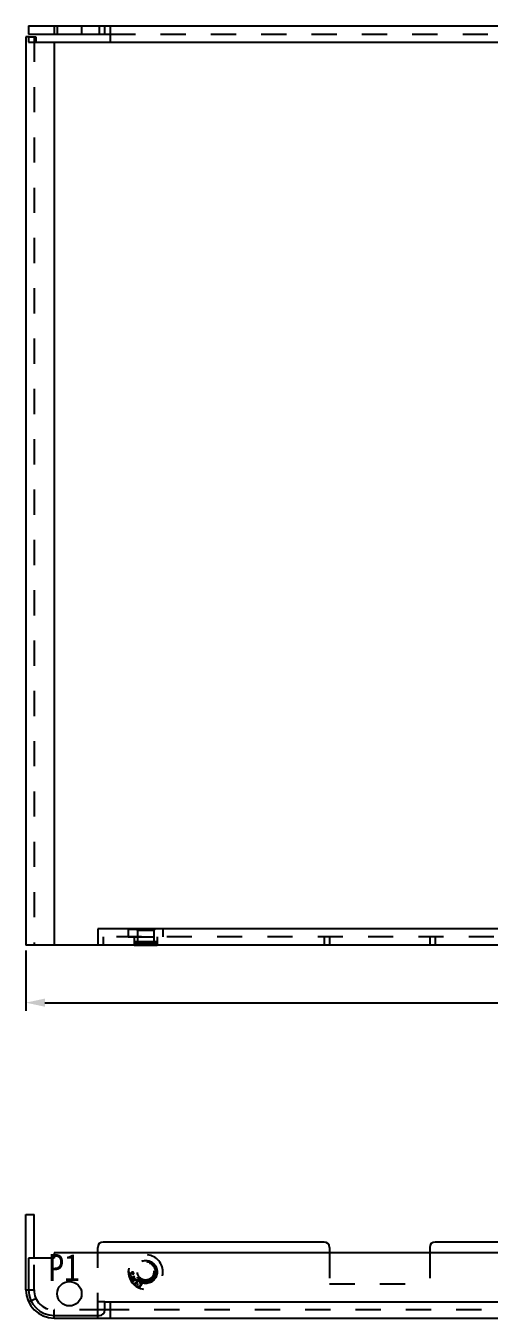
# Model space of a CAD drawing. Header units: millimetres. Extents: x -177 to 18421, y -5017 to 3255.
# Drawn here: x 5673.1 to 5758.2, y 1353.6 to 1591.2 of the extents above; entities that cross this region are included whole.
import ezdxf

# ---------------------------------------------------------------- set-up
doc = ezdxf.new("R2010")
doc.units = ezdxf.units.MM
doc.header["$LTSCALE"] = 46.255
doc.header["$PDMODE"] = 3
doc.header["$PDSIZE"] = 8
doc.linetypes.add('HIDDEN', pattern=[0.2, 0.1, -0.1])
doc.layers.get('0').update_dxf_attribs({"linetype": 'CONTINUOUS'})
doc.layers.get('Defpoints').update_dxf_attribs({"linetype": 'CONTINUOUS'})
doc.layers.add('02___PRT_ALL_AXES', color=7, linetype='CONTINUOUS')
doc.layers.add('DEFAULT_2', color=8, linetype='HIDDEN')
doc.styles.get("Standard").update_dxf_attribs({"font": 'txt', "width": 0.85})
doc.dimstyles.new('DIMSTYLE_1', dxfattribs={"dimtxt": 3.5, "dimasz": 3.5, "dimexe": 1.5, "dimexo": 1, "dimgap": 0.875, "dimtad": 1, "dimdsep": 46, "dimtxsty": 'Standard', "dimblk": '_FILLED', "dimcen": 0.09, "dimadec": 0, "dimazin": 0, "dimtp": 0.01, "dimtm": 0.01, "dimtfac": 1, "dimtofl": 0, "dimtmove": 0, "dimatfit": 3, "dimldrblk": '_FILLED', "dimfxl": 0, "dimtolj": 1, "dimarcsym": 0})

# ---------------------------------------------------------------- blocks, each defined once
blk = doc.blocks.new('_FILLED')
at = {"color": 0, "linetype": 'ByBlock'}
blk.add_solid([(0, 0), (-1, 0.214), (-1, -0.214)], dxfattribs=at)
blk = doc.blocks.new('*D99')
at = {"color": 0, "linetype": 'Continuous', "lineweight": -2, "transparency": 16777216}
for p, q in [((5673.11, 1421.18), (5673.11, 1410.09)), ((6133.11, 1421.18), (6133.11, 1410.09)), ((5676.61, 1411.59), (6129.61, 1411.59))]:
    blk.add_line(p, q, dxfattribs=at)
at = {"layer": 'Defpoints', "color": 0, "linetype": 'Continuous', "transparency": 16777216}
for p in [(5673.11, 1422.18), (6133.11, 1422.18), (6133.11, 1411.59)]:
    blk.add_point(p, dxfattribs=at)
at = {"color": 0, "linetype": 'Continuous', "lineweight": -2, "transparency": 16777216, "xscale": 3.5, "yscale": 3.5, "zscale": 3.5, "rotation": 180}
blk.add_blockref('_FILLED', (5673.11, 1411.59), dxfattribs=at)
at = {"color": 0, "linetype": 'Continuous', "lineweight": -2, "transparency": 16777216, "xscale": 3.5, "yscale": 3.5, "zscale": 3.5}
blk.add_blockref('_FILLED', (6133.11, 1411.59), dxfattribs=at)
at = {"color": 0, "linetype": 'Continuous', "transparency": 16777216, "insert": (5903.11, 1415.96), "char_height": 3.5, "width": 17, "attachment_point": 2}
blk.add_mtext('\\A1;*460', dxfattribs=at)

msp = doc.modelspace()

# ---------------------------------------------------------------- linework, layer by layer
at = {"color": 7, "linetype": 'Continuous'}
for p, q in [((5673.608, 1591.181), (5673.608, 1589.681)), ((5673.608, 1589.681), (5688.608, 1589.681)), ((5678.308, 1591.181), (5678.308, 1589.681)), ((5686.608, 1589.681), (5686.608, 1591.181)), ((5687.608, 1589.681), (5687.608, 1591.181)), ((5673.597, 1589.181), (5674.956, 1589.181)), ((5674.956, 1589.181), (5674.956, 1588.181)), ((5673.108, 1372.622), (5674.608, 1372.622)), ((5674.608, 1364.588), (5674.608, 1372.622)), ((5686.308, 1365.588), (5686.308, 1366.588)), ((5727.908, 1367.588), (5687.308, 1367.588)), ((5728.908, 1366.588), (5728.908, 1365.588)), ((5747.308, 1366.588), (5747.308, 1365.588)), ((6057.908, 1367.588), (5748.308, 1367.588)), ((5673.108, 1358.788), (5673.608, 1358.788)), ((5673.597, 1356.588), (5674.1, 1356.823)), ((5688.608, 1355.088), (5687.608, 1355.088)), ((5678.308, 1353.588), (5678.308, 1354.088))]:
    msp.add_line(p, q, dxfattribs=at)
at = {"color": 3, "linetype": 'Continuous'}
for p, q in [((5673.608, 1591.181), (6132.608, 1591.181)), ((5688.608, 1591.181), (5688.608, 1588.181)), ((5673.108, 1589.181), (5673.108, 1422.181)), ((5673.597, 1589.181), (5673.108, 1589.181)), ((5673.597, 1589.181), (5673.597, 1588.181)), ((5673.597, 1588.181), (6132.62, 1588.181)), ((5678.308, 1588.181), (5678.308, 1422.181)), ((5686.308, 1425.181), (5686.308, 1422.181)), ((6119.908, 1425.181), (5686.308, 1425.181)), ((6133.108, 1422.181), (5673.108, 1422.181)), ((5673.108, 1358.788), (5673.108, 1372.622)), ((5673.608, 1364.588), (5673.608, 1358.788)), ((5678.308, 1364.588), (5673.608, 1364.588)), ((5678.308, 1365.588), (5678.308, 1364.588)), ((6127.908, 1365.588), (5678.308, 1365.588)), ((5687.608, 1355.088), (5687.608, 1356.588)), ((5687.608, 1356.588), (6118.608, 1356.588)), ((5688.608, 1356.588), (5688.608, 1353.588)), ((5678.308, 1354.088), (5686.608, 1354.088)), ((5678.308, 1353.588), (6127.908, 1353.588))]:
    msp.add_line(p, q, dxfattribs=at)
at = {"color": 7, "linetype": 'Continuous'}
for centre, start, end in [((5687.308, 1366.588), 90, 180), ((5727.908, 1366.588), 0, 90), ((5748.308, 1366.588), 90, 180)]:
    msp.add_arc(centre, 1, start, end, dxfattribs=at)
at = {"color": 3, "linetype": 'Continuous'}
for centre, radius, start, end in [((5678.308, 1358.788), 5.2, 180, 270), ((5678.308, 1358.788), 4.7, 180, 270), ((5686.608, 1355.088), 1, 270, 0)]:
    msp.add_arc(centre, radius, start, end, dxfattribs=at)
at = {"layer": '02___PRT_ALL_AXES', "color": 8, "linetype": 'HIDDEN'}
for p, q in [((5678.858, 1591.181), (5678.858, 1589.681)), ((5678.858, 1591.181), (5683.358, 1591.181)), ((5678.858, 1589.681), (5683.358, 1589.681)), ((5683.358, 1591.181), (5683.358, 1589.681)), ((5691.933, 1425.181), (5691.933, 1423.681)), ((5691.933, 1423.681), (5698.283, 1423.681)), ((5692.998, 1423.681), (5692.998, 1422.831)), ((5693.008, 1423.681), (5693.008, 1422.181)), ((5693.608, 1424.881), (5693.608, 1422.311)), ((5696.608, 1424.881), (5696.608, 1422.311)), ((5697.208, 1423.681), (5697.208, 1422.181)), ((5697.218, 1423.681), (5697.218, 1422.831)), ((5698.283, 1425.181), (5698.283, 1423.681)), ((5693.198, 1422.831), (5692.998, 1422.441)), ((5692.998, 1422.831), (5697.218, 1422.831)), ((5692.998, 1422.441), (5692.998, 1422.311)), ((5692.998, 1422.441), (5697.218, 1422.441)), ((5692.998, 1422.311), (5697.218, 1422.311)), ((5693.008, 1422.181), (5697.208, 1422.181)), ((5697.018, 1422.831), (5697.218, 1422.441)), ((5697.218, 1422.441), (5697.218, 1422.311))]:
    msp.add_line(p, q, dxfattribs=at)
for radius in [2.11, 2.1, 1.91]:
    msp.add_circle((5695.108, 1362.088), radius, dxfattribs=at)
at = {"layer": '02___PRT_ALL_AXES', "color": 3, "linetype": 'Continuous'}
msp.add_circle((5681.108, 1358.088), 2.25, dxfattribs=at)
at = {"layer": '02___PRT_ALL_AXES', "color": 8, "linetype": 'HIDDEN'}
msp.add_arc((5695.108, 1362.088), 3.175, 0, 180, dxfattribs=at)
at = {"layer": 'DEFAULT_2', "color": 8, "linetype": 'HIDDEN'}
for p, q in [((5688.608, 1589.681), (6117.608, 1589.681)), ((5674.608, 1589.181), (5674.608, 1422.181)), ((6119.908, 1423.681), (5686.308, 1423.681)), ((5687.308, 1423.681), (5687.308, 1422.181)), ((5691.946, 1425.181), (5691.946, 1425.131)), ((5691.946, 1425.131), (5694.441, 1425.131)), ((5691.956, 1425.181), (5691.956, 1425.131)), ((5691.96, 1425.181), (5691.96, 1425.131)), ((5691.984, 1425.181), (5691.984, 1425.131)), ((5692.017, 1425.181), (5692.017, 1425.131)), ((5692.031, 1425.181), (5692.031, 1425.131)), ((5692.072, 1425.181), (5692.072, 1425.131)), ((5692.083, 1425.181), (5692.083, 1425.131)), ((5692.088, 1425.181), (5692.088, 1425.131)), ((5692.109, 1425.181), (5692.109, 1425.131)), ((5692.119, 1425.181), (5692.119, 1425.131)), ((5692.121, 1425.181), (5692.121, 1425.131)), ((5692.148, 1425.181), (5692.148, 1425.131)), ((5692.156, 1425.181), (5692.156, 1425.131)), ((5692.202, 1425.181), (5692.202, 1425.131)), ((5692.209, 1425.181), (5692.209, 1425.131)), ((5692.21, 1425.181), (5692.21, 1425.131)), ((5692.22, 1425.181), (5692.22, 1425.131)), ((5692.222, 1425.181), (5692.222, 1425.131)), ((5692.252, 1425.181), (5692.252, 1425.131)), ((5692.285, 1425.181), (5692.285, 1425.131)), ((5692.314, 1425.181), (5692.314, 1425.131)), ((5692.333, 1425.181), (5692.333, 1425.131)), ((5692.346, 1425.181), (5692.346, 1425.131)), ((5692.383, 1425.181), (5692.383, 1425.131)), ((5692.384, 1425.181), (5692.384, 1425.131)), ((5692.392, 1425.181), (5692.392, 1425.131)), ((5692.396, 1425.181), (5692.396, 1425.131)), ((5692.397, 1425.181), (5692.397, 1425.131)), ((5692.4, 1425.181), (5692.4, 1425.131)), ((5692.408, 1425.181), (5692.408, 1425.131)), ((5692.445, 1425.181), (5692.445, 1425.131)), ((5692.45, 1425.181), (5692.45, 1425.131)), ((5692.456, 1425.181), (5692.456, 1425.131)), ((5692.476, 1425.181), (5692.476, 1425.131)), ((5692.477, 1425.181), (5692.477, 1425.131)), ((5692.497, 1425.181), (5692.497, 1425.131)), ((5692.513, 1425.181), (5692.513, 1425.131)), ((5692.519, 1425.181), (5692.519, 1425.131)), ((5692.52, 1425.181), (5692.52, 1425.131)), ((5692.524, 1425.181), (5692.524, 1425.131)), ((5692.527, 1425.181), (5692.527, 1425.131)), ((5692.536, 1425.181), (5692.536, 1425.131)), ((5692.556, 1425.181), (5692.556, 1425.131)), ((5692.575, 1425.181), (5692.575, 1425.131)), ((5692.608, 1425.181), (5692.608, 1425.131)), ((5692.637, 1425.181), (5692.637, 1425.131)), ((5692.679, 1425.181), (5692.679, 1425.131)), ((5692.692, 1425.181), (5692.692, 1425.131)), ((5692.726, 1425.181), (5692.726, 1425.131)), ((5692.734, 1425.181), (5692.734, 1425.131)), ((5692.744, 1425.181), (5692.744, 1425.131)), ((5692.767, 1425.181), (5692.767, 1425.131)), ((5692.778, 1425.181), (5692.778, 1425.131)), ((5692.79, 1425.181), (5692.79, 1425.131)), ((5692.796, 1425.181), (5692.796, 1425.131)), ((5692.806, 1425.181), (5692.806, 1425.131)), ((5692.815, 1425.181), (5692.815, 1425.131)), ((5692.823, 1425.181), (5692.823, 1425.131)), ((5692.855, 1425.181), (5692.855, 1425.131)), ((5692.858, 1425.181), (5692.858, 1425.131)), ((5692.862, 1425.181), (5692.862, 1425.131)), ((5692.868, 1425.181), (5692.868, 1425.131)), ((5692.876, 1425.181), (5692.876, 1425.131)), ((5692.883, 1425.181), (5692.883, 1425.131)), ((5692.916, 1425.181), (5692.916, 1425.131)), ((5692.918, 1425.181), (5692.918, 1425.131)), ((5692.927, 1425.181), (5692.927, 1425.131)), ((5692.932, 1425.181), (5692.932, 1425.131)), ((5692.934, 1425.181), (5692.934, 1425.131)), ((5692.936, 1425.181), (5692.936, 1425.131)), ((5692.942, 1425.181), (5692.942, 1425.131)), ((5692.943, 1425.181), (5692.943, 1425.131)), ((5692.949, 1425.181), (5692.949, 1425.131)), ((5692.957, 1425.181), (5692.957, 1425.131)), ((5692.964, 1425.181), (5692.964, 1425.131)), ((5692.966, 1425.181), (5692.966, 1425.131)), ((5693.007, 1425.181), (5693.007, 1425.131)), ((5693.021, 1425.181), (5693.021, 1425.131)), ((5693.073, 1425.181), (5693.073, 1425.131)), ((5693.074, 1425.181), (5693.074, 1425.131)), ((5693.08, 1425.181), (5693.08, 1425.131)), ((5693.113, 1425.181), (5693.113, 1425.131)), ((5693.129, 1425.181), (5693.129, 1425.131)), ((5693.13, 1425.181), (5693.13, 1425.131)), ((5693.152, 1425.181), (5693.152, 1425.131)), ((5693.161, 1425.181), (5693.161, 1425.131)), ((5693.191, 1425.181), (5693.191, 1425.131)), ((5693.199, 1425.181), (5693.199, 1425.131)), ((5693.225, 1425.181), (5693.225, 1425.131)), ((5693.244, 1425.181), (5693.244, 1425.131)), ((5693.258, 1425.181), (5693.258, 1425.131)), ((5693.261, 1425.181), (5693.261, 1425.131)), ((5693.283, 1425.181), (5693.283, 1425.131)), ((5693.294, 1425.181), (5693.294, 1425.131)), ((5693.298, 1425.181), (5693.298, 1425.131)), ((5693.3, 1425.181), (5693.3, 1425.131)), ((5693.303, 1425.181), (5693.303, 1425.131)), ((5693.608, 1424.881), (5693.308, 1425.181)), ((5693.318, 1425.181), (5693.318, 1425.131)), ((5693.319, 1425.181), (5693.319, 1425.131)), ((5693.339, 1425.181), (5693.339, 1425.131)), ((5693.353, 1425.181), (5693.353, 1425.131)), ((5693.362, 1425.181), (5693.362, 1425.131)), ((5693.363, 1425.181), (5693.363, 1425.131)), ((5693.374, 1425.181), (5693.374, 1425.131)), ((5693.379, 1425.181), (5693.379, 1425.131)), ((5693.401, 1425.181), (5693.401, 1425.131)), ((5693.403, 1425.181), (5693.403, 1425.131)), ((5693.443, 1425.181), (5693.443, 1425.131)), ((5693.451, 1425.181), (5693.451, 1425.131)), ((5693.457, 1425.181), (5693.457, 1425.131)), ((5693.458, 1425.181), (5693.458, 1425.131)), ((5693.505, 1425.181), (5693.505, 1425.131)), ((5693.518, 1425.181), (5693.518, 1425.131)), ((5693.521, 1425.181), (5693.521, 1425.131)), ((5693.522, 1425.181), (5693.522, 1425.131)), ((5693.527, 1425.181), (5693.527, 1425.131)), ((5693.554, 1425.181), (5693.554, 1425.131)), ((5693.557, 1425.181), (5693.557, 1425.131)), ((5693.573, 1425.181), (5693.573, 1425.131)), ((5693.578, 1425.181), (5693.578, 1425.131)), ((5693.583, 1425.181), (5693.583, 1425.131)), ((5693.585, 1425.181), (5693.585, 1425.131)), ((5693.6, 1425.181), (5693.6, 1425.131)), ((5693.602, 1425.181), (5693.602, 1425.131)), ((5693.608, 1424.881), (5693.608, 1422.311)), ((5696.608, 1424.881), (5693.608, 1424.881)), ((5693.618, 1425.181), (5693.618, 1425.131)), ((5693.652, 1425.181), (5693.652, 1425.131)), ((5693.667, 1425.181), (5693.667, 1425.131)), ((5693.67, 1425.181), (5693.67, 1425.131)), ((5693.674, 1425.181), (5693.674, 1425.131)), ((5693.721, 1425.181), (5693.721, 1425.131)), ((5693.726, 1425.181), (5693.726, 1425.131)), ((5693.758, 1425.181), (5693.758, 1425.131)), ((5693.851, 1425.181), (5693.851, 1425.131)), ((5694.015, 1425.181), (5694.015, 1425.131)), ((5694.058, 1425.181), (5694.058, 1425.131)), ((5694.073, 1425.181), (5694.073, 1425.131)), ((5694.12, 1425.181), (5694.12, 1425.131)), ((5694.136, 1425.181), (5694.136, 1425.131)), ((5694.139, 1425.181), (5694.139, 1425.131)), ((5694.171, 1425.181), (5694.171, 1425.131)), ((5694.176, 1425.181), (5694.176, 1425.131)), ((5694.199, 1425.181), (5694.199, 1425.131)), ((5694.237, 1425.181), (5694.237, 1425.131)), ((5694.281, 1425.181), (5694.281, 1425.131)), ((5694.283, 1425.181), (5694.283, 1425.131)), ((5694.288, 1425.181), (5694.288, 1425.131)), ((5694.315, 1425.181), (5694.315, 1425.131)), ((5694.333, 1425.181), (5694.333, 1425.131)), ((5694.334, 1425.181), (5694.334, 1425.131)), ((5694.336, 1425.181), (5694.336, 1425.131)), ((5694.352, 1425.181), (5694.352, 1425.131)), ((5694.352, 1425.181), (5694.352, 1425.131)), ((5694.362, 1425.181), (5694.362, 1425.131)), ((5694.396, 1425.181), (5694.396, 1425.131)), ((5694.405, 1425.181), (5694.405, 1425.131)), ((5694.421, 1425.181), (5694.421, 1425.131)), ((5694.426, 1425.181), (5694.426, 1425.131)), ((5694.441, 1425.181), (5694.441, 1425.131)), ((5696.608, 1424.881), (5696.908, 1425.181)), ((5696.608, 1424.881), (5696.608, 1422.311)), ((5727.908, 1423.681), (5727.908, 1422.181)), ((5728.908, 1423.681), (5728.908, 1422.181)), ((5747.308, 1423.681), (5747.308, 1422.181)), ((5748.308, 1423.681), (5748.308, 1422.181)), ((5674.608, 1358.788), (5674.608, 1364.588)), ((5686.308, 1353.588), (5686.308, 1365.588)), ((5728.908, 1365.588), (5728.908, 1359.888)), ((5747.308, 1365.588), (5747.308, 1359.888)), ((5691.96, 1361.871), (5691.946, 1361.809)), ((5691.956, 1361.707), (5691.984, 1361.648)), ((5692.017, 1361.94), (5691.96, 1361.871)), ((5691.984, 1361.648), (5692.031, 1361.603)), ((5692.119, 1361.989), (5692.017, 1361.94)), ((5692.031, 1361.603), (5692.121, 1361.562)), ((5692.072, 1361.821), (5692.088, 1361.873)), ((5692.083, 1361.721), (5692.072, 1361.821)), ((5692.109, 1361.674), (5692.083, 1361.721)), ((5692.088, 1361.873), (5692.148, 1361.917)), ((5692.156, 1361.641), (5692.109, 1361.674)), ((5692.202, 1362.01), (5692.119, 1361.989)), ((5692.121, 1361.562), (5692.209, 1361.546)), ((5692.148, 1361.917), (5692.21, 1361.936)), ((5692.222, 1361.623), (5692.156, 1361.641)), ((5692.21, 1361.936), (5692.202, 1362.01)), ((5692.209, 1361.546), (5692.314, 1361.557)), ((5692.285, 1361.63), (5692.222, 1361.623)), ((5692.346, 1361.661), (5692.285, 1361.63)), ((5692.314, 1361.557), (5692.396, 1361.591)), ((5692.384, 1361.703), (5692.346, 1361.661)), ((5692.4, 1361.755), (5692.384, 1361.703)), ((5692.408, 1361.882), (5692.392, 1361.83)), ((5692.392, 1361.83), (5692.4, 1361.755)), ((5692.396, 1361.591), (5692.476, 1361.65)), ((5692.445, 1361.936), (5692.408, 1361.882)), ((5692.524, 1361.995), (5692.445, 1361.936)), ((5692.476, 1361.65), (5692.513, 1361.704)), ((5692.513, 1361.704), (5692.527, 1361.769)), ((5692.519, 1361.843), (5692.536, 1361.883)), ((5692.527, 1361.769), (5692.519, 1361.843)), ((5692.608, 1362.016), (5692.524, 1361.995)), ((5692.536, 1361.883), (5692.575, 1361.924)), ((5692.575, 1361.924), (5692.637, 1361.944)), ((5692.692, 1362.025), (5692.608, 1362.016)), ((5692.637, 1361.944), (5692.679, 1361.948)), ((5692.679, 1361.948), (5692.744, 1361.943)), ((5692.778, 1362.022), (5692.692, 1362.025)), ((5692.767, 1361.731), (5692.726, 1361.714)), ((5692.726, 1361.714), (5692.734, 1361.64)), ((5692.734, 1361.64), (5692.796, 1361.659)), ((5692.744, 1361.943), (5692.79, 1361.91)), ((5692.806, 1361.761), (5692.767, 1361.731)), ((5692.868, 1361.981), (5692.778, 1362.022)), ((5692.79, 1361.91), (5692.815, 1361.875)), ((5692.796, 1361.659), (5692.876, 1361.705)), ((5692.823, 1361.8), (5692.806, 1361.761)), ((5692.815, 1361.875), (5692.823, 1361.8)), ((5692.916, 1361.936), (5692.868, 1361.981)), ((5692.876, 1361.705), (5692.934, 1361.762)), ((5692.942, 1361.888), (5692.916, 1361.936)), ((5692.934, 1361.762), (5692.949, 1361.826)), ((5692.949, 1361.826), (5692.942, 1361.888)), ((5693.074, 1361.262), (5692.22, 1360.769)), ((5692.252, 1360.701), (5692.927, 1361.09)), ((5692.927, 1361.09), (5692.333, 1360.546)), ((5692.383, 1360.459), (5693.152, 1360.7)), ((5692.497, 1361.351), (5692.397, 1361.315)), ((5692.397, 1361.315), (5692.456, 1361.151)), ((5692.45, 1360.555), (5693.13, 1361.164)), ((5693.318, 1360.839), (5692.45, 1360.555)), ((5692.456, 1361.151), (5692.556, 1361.186)), ((5693.152, 1360.7), (5692.477, 1360.311)), ((5692.556, 1361.186), (5692.497, 1361.351)), ((5692.52, 1360.249), (5693.374, 1360.742)), ((5692.858, 1359.994), (5692.855, 1359.937)), ((5692.855, 1359.937), (5692.862, 1359.872)), ((5692.883, 1360.057), (5692.858, 1359.994)), ((5692.862, 1359.872), (5692.883, 1359.823)), ((5692.918, 1360.112), (5692.883, 1360.057)), ((5692.964, 1360.069), (5692.918, 1360.112)), ((5692.932, 1359.982), (5692.943, 1360.03)), ((5692.936, 1359.949), (5692.932, 1359.982)), ((5692.966, 1359.891), (5692.936, 1359.949)), ((5692.943, 1360.03), (5692.964, 1360.069)), ((5692.957, 1359.753), (5693.007, 1359.734)), ((5693.021, 1359.839), (5692.966, 1359.891)), ((5693.007, 1359.734), (5693.073, 1359.731)), ((5693.08, 1359.811), (5693.021, 1359.839)), ((5693.073, 1359.731), (5693.129, 1359.736)), ((5693.13, 1361.164), (5693.074, 1361.262)), ((5693.113, 1359.809), (5693.08, 1359.811)), ((5693.161, 1359.823), (5693.113, 1359.809)), ((5693.129, 1359.736), (5693.191, 1359.765)), ((5693.199, 1359.845), (5693.161, 1359.823)), ((5693.191, 1359.765), (5693.244, 1359.802)), ((5693.258, 1359.907), (5693.199, 1359.845)), ((5693.283, 1360.206), (5693.225, 1360.144)), ((5693.225, 1360.144), (5693.261, 1360.11)), ((5693.244, 1359.802), (5693.303, 1359.864)), ((5693.298, 1359.986), (5693.258, 1359.907)), ((5693.261, 1360.11), (5693.3, 1360.042)), ((5693.319, 1360.171), (5693.283, 1360.206)), ((5693.362, 1360.542), (5693.294, 1360.489)), ((5693.294, 1360.489), (5693.339, 1360.446)), ((5693.3, 1360.042), (5693.298, 1359.986)), ((5693.303, 1359.864), (5693.353, 1359.934)), ((5693.374, 1360.742), (5693.318, 1360.839)), ((5693.403, 1360.15), (5693.319, 1360.171)), ((5693.339, 1360.446), (5693.401, 1360.475)), ((5693.353, 1359.934), (5693.379, 1359.998)), ((5693.457, 1360.569), (5693.362, 1360.542)), ((5693.363, 1360.071), (5693.443, 1360.083)), ((5693.379, 1359.998), (5693.363, 1360.071)), ((5693.401, 1360.475), (5693.458, 1360.48)), ((5693.451, 1360.164), (5693.403, 1360.15)), ((5693.443, 1360.083), (5693.505, 1360.112)), ((5693.527, 1360.208), (5693.451, 1360.164)), ((5693.522, 1360.566), (5693.457, 1360.569)), ((5693.458, 1360.48), (5693.518, 1360.452)), ((5693.505, 1360.112), (5693.573, 1360.165)), ((5693.518, 1360.452), (5693.554, 1360.418)), ((5693.578, 1359.852), (5693.521, 1359.762)), ((5693.521, 1359.762), (5693.67, 1359.67)), ((5693.6, 1360.521), (5693.522, 1360.566)), ((5693.557, 1360.239), (5693.527, 1360.208)), ((5693.554, 1360.418), (5693.585, 1360.359)), ((5693.583, 1360.303), (5693.557, 1360.239)), ((5693.573, 1360.165), (5693.602, 1360.196)), ((5693.726, 1359.76), (5693.578, 1359.852)), ((5693.585, 1360.359), (5693.583, 1360.303)), ((5693.618, 1360.504), (5693.6, 1360.521)), ((5693.602, 1360.196), (5693.652, 1360.266)), ((5693.667, 1360.428), (5693.618, 1360.504)), ((5693.652, 1360.266), (5693.674, 1360.363)), ((5693.674, 1360.363), (5693.667, 1360.428)), ((5693.67, 1359.67), (5693.726, 1359.76)), ((5693.758, 1359.323), (5693.721, 1359.232)), ((5694.281, 1359.687), (5693.758, 1359.323)), ((5693.851, 1359.286), (5694.315, 1359.604)), ((5694.176, 1359.156), (5693.851, 1359.286)), ((5694.058, 1360.005), (5694.015, 1359.931)), ((5694.015, 1359.931), (5694.073, 1359.908)), ((5694.136, 1360.066), (5694.058, 1360.005)), ((5694.073, 1359.908), (5694.12, 1359.958)), ((5694.12, 1359.958), (5694.171, 1359.983)), ((5694.199, 1360.087), (5694.136, 1360.066)), ((5694.139, 1359.065), (5694.176, 1359.156)), ((5694.171, 1359.983), (5694.237, 1359.98)), ((5694.288, 1360.074), (5694.199, 1360.087)), ((5694.237, 1359.98), (5694.283, 1359.961)), ((5694.336, 1359.757), (5694.281, 1359.687)), ((5694.283, 1359.961), (5694.333, 1359.918)), ((5694.334, 1360.055), (5694.288, 1360.074)), ((5694.315, 1359.604), (5694.362, 1359.654)), ((5694.333, 1359.918), (5694.352, 1359.865)), ((5694.396, 1360.008), (5694.334, 1360.055)), ((5694.352, 1359.796), (5694.336, 1359.757)), ((5694.352, 1359.865), (5694.352, 1359.796)), ((5694.362, 1359.654), (5694.405, 1359.729)), ((5694.426, 1359.949), (5694.396, 1360.008)), ((5694.405, 1359.729), (5694.421, 1359.768)), ((5694.421, 1359.768), (5694.441, 1359.852)), ((5694.441, 1359.852), (5694.426, 1359.949)), ((5728.908, 1359.888), (5747.308, 1359.888)), ((5673.608, 1358.788), (5674.608, 1358.788)), ((5674.1, 1356.823), (5674.956, 1357.223)), ((5678.308, 1354.088), (5678.308, 1355.088)), ((5687.608, 1355.088), (5678.308, 1355.088)), ((5687.608, 1356.588), (5686.308, 1356.588)), ((6117.608, 1355.088), (5688.608, 1355.088))]:
    msp.add_line(p, q, dxfattribs=at)
for radius in [1.8, 1.5]:
    msp.add_circle((5695.108, 1362.088), radius, dxfattribs=at)
for centre, radius, end in [((5695.108, 1362.088), 3.175, 0), ((5678.308, 1358.788), 3.7, 270)]:
    msp.add_arc(centre, radius, 180, end, dxfattribs=at)

# ---------------------------------------------------------------- texts
at = {"color": 2, "linetype": 'Continuous', "insert": (5677.246, 1365.394), "char_height": 5, "width": 8.5, "attachment_point": 1, "line_spacing_factor": 0.9}
msp.add_mtext('P1', dxfattribs=at)

# ---------------------------------------------------------------- dimensions: what is measured, and where the dimension line sits
at = {"color": 2, "linetype": 'Continuous'}
dim = msp.add_linear_dim(base=(6133.108, 1411.586), p1=(5673.108, 1422.181), p2=(6133.108, 1422.181), text='*<>', dimstyle='DIMSTYLE_1', dxfattribs=at)
dim.commit()
dim.dimension.update_dxf_attribs({"geometry": '*D99', "text_midpoint": (5903.108, 1411.586), "dimtype": 160})

doc.saveas('drawing.dxf')
